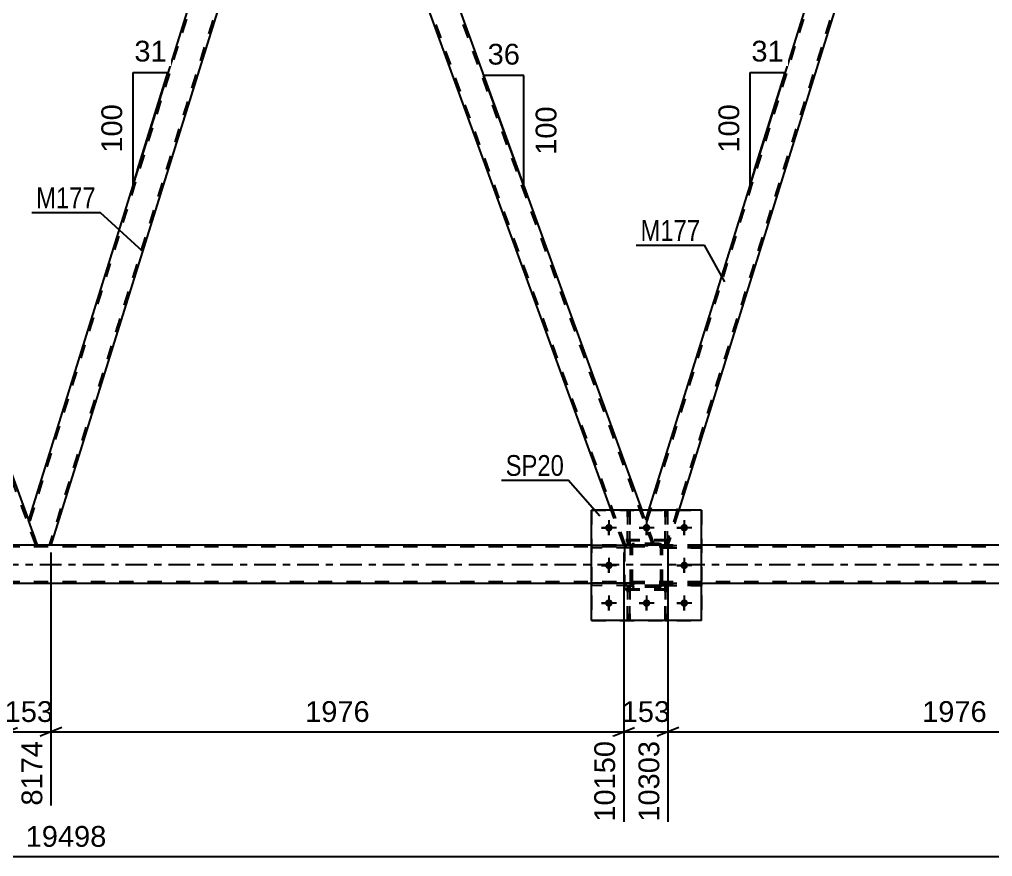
# Model space of a CAD drawing. Header units: millimetres. Extents: x -94 to 747, y -294 to 300.
# Drawn here: x 316.4 to 450.7, y -40.3 to 75.2 of the extents above; entities that cross this region are included whole.
import ezdxf

# ---------------------------------------------------------------- set-up
doc = ezdxf.new("R2010")
doc.units = ezdxf.units.MM
doc.linetypes.add('DXK_LINE_DOT2', pattern=[3.9198, 1.9599, -1.9599])
doc.linetypes.add('DXK_LINE_DOT3', pattern=[5.9187, 2.979, -0.9799, 0.9799, -0.9799])
doc.styles.add('Arial', font='ARIAL.TTF', dxfattribs={"height": 0.2})
doc.styles.add('Arial Narrow', font='ARIALN.TTF', dxfattribs={"height": 0.2})

# ---------------------------------------------------------------- blocks, each defined once
blk = doc.blocks.new('Part-200058970-4130 - 4020')
at = {"color": 2, "linetype": 'Continuous'}
for p, q in [((405.48, 7.46), (405.48, 7.46)), ((405.8, 7.46), (405.48, 7.46)), ((405.8, 7.46), (405.8, 7.46))]:
    blk.add_line(p, q, dxfattribs=at)
at = {"color": 7, "linetype": 'DXK_LINE_DOT2'}
for p, q in [((405.48, 7.46), (405.48, 2.62)), ((405.48, 7.46), (405.48, 7.46)), ((405.8, 2.62), (405.8, 7.46)), ((405.8, 7.46), (405.8, 7.46)), ((405.48, 3.22), (405.8, 3.22)), ((405.8, 2.62), (405.48, 2.62))]:
    blk.add_line(p, q, dxfattribs=at)
blk = doc.blocks.new('Part-200058970-4136 - 4020')
at = {"color": 7, "linetype": 'DXK_LINE_DOT2'}
for p, q in [((405.12, 2.3), (405.12, 2.62)), ((405.12, 2.62), (410.52, 2.62)), ((410.52, 2.3), (405.12, 2.3)), ((405.72, 2.3), (405.72, 2.62)), ((410.52, 2.62), (410.52, 2.3))]:
    blk.add_line(p, q, dxfattribs=at)
blk = doc.blocks.new('Part-200058970-4036 - 4020')
at = {"color": 7, "linetype": 'DXK_LINE_DOT2'}
for p, q in [((401.02, 2.83), (401.2, 2.86)), ((401.2, 2.86), (401.02, 2.83)), ((404.64, 2.86), (401.2, 2.86)), ((404.64, 2.86), (404.83, 2.83)), ((404.83, 2.83), (404.64, 2.86)), ((400.72, 2.38), (400.76, 2.57)), ((400.76, 2.57), (400.72, 2.38)), ((400.72, -2.66), (400.72, 2.38)), ((400.96, 2.38), (400.98, 2.48)), ((400.96, -2.66), (400.96, 2.38)), ((400.98, 2.48), (401.03, 2.55)), ((401.03, 2.55), (401.11, 2.6)), ((401.11, 2.6), (401.2, 2.62)), ((401.2, 2.62), (404.64, 2.62)), ((404.64, 2.62), (404.73, 2.6)), ((404.73, 2.6), (404.81, 2.55)), ((404.81, 2.55), (404.86, 2.48)), ((404.86, 2.48), (404.88, 2.38)), ((404.88, -2.66), (404.88, 2.38)), ((405.09, 2.57), (405.12, 2.38)), ((405.12, 2.38), (405.09, 2.57)), ((405.12, -2.66), (405.12, 2.38)), ((400.76, -2.84), (400.72, -2.66)), ((400.72, -2.66), (400.76, -2.84)), ((400.98, -2.75), (400.96, -2.66)), ((404.88, -2.66), (404.86, -2.75)), ((405.12, -2.66), (405.09, -2.84)), ((405.09, -2.84), (405.12, -2.66)), ((401.03, -2.83), (400.98, -2.75)), ((401.2, -3.14), (401.02, -3.1)), ((401.02, -3.1), (401.2, -3.14)), ((401.11, -2.88), (401.03, -2.83)), ((401.2, -2.9), (401.11, -2.88)), ((404.64, -2.9), (401.2, -2.9)), ((404.64, -3.14), (401.2, -3.14)), ((404.73, -2.88), (404.64, -2.9)), ((404.83, -3.1), (404.64, -3.14)), ((404.64, -3.14), (404.83, -3.1)), ((404.81, -2.83), (404.73, -2.88)), ((404.86, -2.75), (404.81, -2.83))]:
    blk.add_line(p, q, dxfattribs=at)
at = {"color": 7, "linetype": 'DXK_LINE_DOT3'}
blk.add_line((402.92, -0.14), (402.92, -0.14), dxfattribs=at)
at = {"color": 7, "linetype": 'DXK_LINE_DOT2'}
for centre, start, end in [((401.2, 2.38), 112.4999, 157.4999), ((401.2, 2.38), 112.4999, 157.4999), ((404.64, 2.38), 22.4999, 67.4999), ((404.64, 2.38), 22.4999, 67.4999), ((401.2, -2.66), 202.4999, 247.4999), ((401.2, -2.66), 202.4999, 247.4999), ((404.64, -2.66), 292.4999, 337.4999), ((404.64, -2.66), 292.4999, 337.4999)]:
    blk.add_arc(centre, 0.48, start, end, dxfattribs=at)
blk = doc.blocks.new('Part-200058970-4037 - 4020')
at = {"color": 7, "linetype": 'DXK_LINE_DOT2'}
for p, q in [((405.92, 3.26), (399.92, 3.26)), ((399.92, -3.54), (399.92, 3.26)), ((405.92, -3.54), (405.92, 3.26)), ((405.92, -3.54), (399.92, -3.54))]:
    blk.add_line(p, q, dxfattribs=at)
blk = doc.blocks.new('Part-200058970-4135 - 4020')
at = {"color": 7, "linetype": 'DXK_LINE_DOT2'}
for p, q in [((400.72, -2.58), (395.32, -2.58)), ((395.32, -2.9), (395.32, -2.58)), ((400.12, -2.9), (400.12, -2.58)), ((400.72, -2.58), (400.72, -2.9)), ((400.72, -2.9), (395.32, -2.9))]:
    blk.add_line(p, q, dxfattribs=at)
blk = doc.blocks.new('Bolt-200058970-4436 - 4020')
at = {"linetype": 'Continuous'}
for points in [[(398.24, 5.06, -1), (397.2, 5.06, -1)], [(403.44, 5.06, -1), (402.4, 5.06, -1)], [(408.64, 5.06, -1), (407.6, 5.06, -1)], [(398.24, -0.14, -1), (397.2, -0.14, -1)], [(408.64, -0.14, -1), (407.6, -0.14, -1)], [(398.24, -5.34, -1), (397.2, -5.34, -1)], [(403.44, -5.34, -1), (402.4, -5.34, -1)], [(408.64, -5.34, -1), (407.6, -5.34, -1)]]:
    blk.add_hatch(color=1, dxfattribs=at).paths.add_polyline_path(points)
at = {"color": 1, "linetype": 'Continuous'}
for p, q in [((397.72, 6.1), (397.72, 4.02)), ((402.92, 6.1), (402.92, 4.02)), ((408.12, 6.1), (408.12, 4.02)), ((398.76, 5.06), (396.68, 5.06)), ((403.96, 5.06), (401.88, 5.06)), ((409.16, 5.06), (407.08, 5.06)), ((397.72, 0.9), (397.72, -1.18)), ((408.12, 0.9), (408.12, -1.18)), ((398.76, -0.14), (396.68, -0.14)), ((409.16, -0.14), (407.08, -0.14)), ((398.76, -5.34), (396.68, -5.34)), ((397.72, -4.3), (397.72, -6.38)), ((403.96, -5.34), (401.88, -5.34)), ((402.92, -4.3), (402.92, -6.38)), ((409.16, -5.34), (407.08, -5.34)), ((408.12, -4.3), (408.12, -6.38))]:
    blk.add_line(p, q, dxfattribs=at)
blk = doc.blocks.new('Part-200058970-4043 - 4020')
at = {"color": 7, "linetype": 'DXK_LINE_DOT2'}
for p, q in [((401.02, 2.83), (401.2, 2.86)), ((401.2, 2.86), (401.02, 2.83)), ((404.64, 2.86), (401.2, 2.86)), ((404.64, 2.86), (404.83, 2.83)), ((404.83, 2.83), (404.64, 2.86)), ((400.72, 2.38), (400.76, 2.57)), ((400.76, 2.57), (400.72, 2.38)), ((400.72, -2.66), (400.72, 2.38)), ((400.96, 2.38), (400.98, 2.48)), ((400.96, -2.66), (400.96, 2.38)), ((400.98, 2.48), (401.03, 2.55)), ((401.03, 2.55), (401.11, 2.6)), ((401.11, 2.6), (401.2, 2.62)), ((401.2, 2.62), (404.64, 2.62)), ((404.64, 2.62), (404.73, 2.6)), ((404.73, 2.6), (404.81, 2.55)), ((404.81, 2.55), (404.86, 2.48)), ((404.86, 2.48), (404.88, 2.38)), ((404.88, -2.66), (404.88, 2.38)), ((405.09, 2.57), (405.12, 2.38)), ((405.12, 2.38), (405.09, 2.57)), ((405.12, -2.66), (405.12, 2.38)), ((400.76, -2.84), (400.72, -2.66)), ((400.72, -2.66), (400.76, -2.84)), ((400.98, -2.75), (400.96, -2.66)), ((404.88, -2.66), (404.86, -2.75)), ((405.12, -2.66), (405.09, -2.84)), ((405.09, -2.84), (405.12, -2.66)), ((401.03, -2.83), (400.98, -2.75)), ((401.2, -3.14), (401.02, -3.1)), ((401.02, -3.1), (401.2, -3.14)), ((401.11, -2.88), (401.03, -2.83)), ((401.2, -2.9), (401.11, -2.88)), ((404.64, -2.9), (401.2, -2.9)), ((404.64, -3.14), (401.2, -3.14)), ((404.73, -2.88), (404.64, -2.9)), ((404.83, -3.1), (404.64, -3.14)), ((404.64, -3.14), (404.83, -3.1)), ((404.81, -2.83), (404.73, -2.88)), ((404.86, -2.75), (404.81, -2.83))]:
    blk.add_line(p, q, dxfattribs=at)
at = {"color": 7, "linetype": 'DXK_LINE_DOT3'}
blk.add_line((402.92, -0.14), (402.92, -0.14), dxfattribs=at)
at = {"color": 7, "linetype": 'DXK_LINE_DOT2'}
for centre, start, end in [((401.2, 2.38), 112.4999, 157.4999), ((401.2, 2.38), 112.4999, 157.4999), ((404.64, 2.38), 22.4999, 67.4999), ((404.64, 2.38), 22.4999, 67.4999), ((401.2, -2.66), 202.4999, 247.4999), ((401.2, -2.66), 202.4999, 247.4999), ((404.64, -2.66), 292.4999, 337.4999), ((404.64, -2.66), 292.4999, 337.4999)]:
    blk.add_arc(centre, 0.48, start, end, dxfattribs=at)
blk = doc.blocks.new('Part-200058970-4055 - 4020')
at = {"color": 7, "linetype": 'DXK_LINE_DOT2'}
for p, q in [((400.72, 2.62), (395.32, 2.62)), ((395.32, 2.62), (395.32, 2.3)), ((400.72, 2.3), (395.32, 2.3)), ((400.12, 2.3), (400.12, 2.62)), ((400.72, 2.3), (400.72, 2.62))]:
    blk.add_line(p, q, dxfattribs=at)
blk = doc.blocks.new('Part-200058970-4163 - 4020')
at = {"color": 2, "linetype": 'Continuous'}
for p, q in [((354.33, 123.86), (317.63, 6.11)), ((355.65, 123.86), (354.33, 123.86)), ((357.2, 119.61), (355.65, 123.86)), ((357.2, 119.61), (320.74, 2.64)), ((318.89, 2.64), (317.63, 6.11))]:
    blk.add_line(p, q, dxfattribs=at)
at = {"color": 7, "linetype": 'DXK_LINE_DOT2'}
for p, q in [((354.58, 123.86), (317.77, 5.74)), ((357.06, 119.98), (320.49, 2.64)), ((320.74, 2.64), (318.89, 2.64))]:
    blk.add_line(p, q, dxfattribs=at)
blk = doc.blocks.new('Part-200058970-4058 - 4020')
at = {"color": 7, "linetype": 'DXK_LINE_DOT2'}
for p, q in [((400.28, 2.62), (400.28, 7.46)), ((400.28, 7.46), (400.6, 7.46)), ((400.6, 7.46), (400.6, 2.62)), ((400.28, 3.22), (400.6, 3.22)), ((400.6, 2.62), (400.28, 2.62))]:
    blk.add_line(p, q, dxfattribs=at)
blk = doc.blocks.new('Part-200058970-4061 - 4020')
at = {"color": 7, "linetype": 'DXK_LINE_DOT2'}
for p, q in [((405.48, 2.62), (405.48, 7.46)), ((405.48, 7.46), (405.8, 7.46)), ((405.8, 7.46), (405.8, 2.62)), ((405.48, 3.22), (405.8, 3.22)), ((405.8, 2.62), (405.48, 2.62))]:
    blk.add_line(p, q, dxfattribs=at)
blk = doc.blocks.new('Part-200058970-4064 - 4020')
at = {"color": 7, "linetype": 'DXK_LINE_DOT2'}
for p, q in [((400.28, -7.74), (400.28, -2.9)), ((400.28, -2.9), (400.6, -2.9)), ((400.28, -3.5), (400.6, -3.5)), ((400.6, -2.9), (400.6, -7.74)), ((400.6, -7.74), (400.28, -7.74))]:
    blk.add_line(p, q, dxfattribs=at)
blk = doc.blocks.new('Part-200058970-4067 - 4020')
at = {"color": 7, "linetype": 'DXK_LINE_DOT2'}
for p, q in [((405.48, -7.74), (405.48, -2.9)), ((405.48, -2.9), (405.8, -2.9)), ((405.48, -3.5), (405.8, -3.5)), ((405.8, -2.9), (405.8, -7.74)), ((405.8, -7.74), (405.48, -7.74))]:
    blk.add_line(p, q, dxfattribs=at)
blk = doc.blocks.new('Part-200058970-4127 - 4020')
at = {"color": 7, "linetype": 'DXK_LINE_DOT2'}
for p, q in [((400.6, -2.9), (400.28, -2.9)), ((400.28, -2.9), (400.28, -7.74)), ((400.28, -3.5), (400.6, -3.5)), ((400.6, -7.74), (400.6, -2.9)), ((400.28, -7.74), (400.6, -7.74))]:
    blk.add_line(p, q, dxfattribs=at)
blk = doc.blocks.new('Part-200058970-4133 - 4020')
at = {"color": 2, "linetype": 'Continuous'}
for p, q in [((400.28, 7.46), (400.28, 7.46)), ((400.6, 7.46), (400.28, 7.46)), ((400.6, 7.46), (400.6, 7.46))]:
    blk.add_line(p, q, dxfattribs=at)
at = {"color": 7, "linetype": 'DXK_LINE_DOT2'}
for p, q in [((400.28, 7.46), (400.28, 2.62)), ((400.28, 7.46), (400.28, 7.46)), ((400.6, 2.62), (400.6, 7.46)), ((400.6, 7.46), (400.6, 7.46)), ((400.28, 3.22), (400.6, 3.22)), ((400.6, 2.62), (400.28, 2.62))]:
    blk.add_line(p, q, dxfattribs=at)
blk = doc.blocks.new('Part-200058970-4134 - 4020')
at = {"color": 7, "linetype": 'DXK_LINE_DOT2'}
for p, q in [((400.72, 2.62), (395.32, 2.62)), ((395.32, 2.3), (395.32, 2.62)), ((400.72, 2.3), (395.32, 2.3)), ((400.12, 2.3), (400.12, 2.62)), ((400.72, 2.62), (400.72, 2.3))]:
    blk.add_line(p, q, dxfattribs=at)
blk = doc.blocks.new('Part-200058970-4137 - 4020')
at = {"color": 7, "linetype": 'DXK_LINE_DOT2'}
for p, q in [((405.12, -2.9), (405.12, -2.58)), ((405.12, -2.58), (410.52, -2.58)), ((405.72, -2.9), (405.72, -2.58)), ((410.52, -2.58), (410.52, -2.9)), ((410.52, -2.9), (405.12, -2.9))]:
    blk.add_line(p, q, dxfattribs=at)
blk = doc.blocks.new('Part-200058970-4142 - 4020')
at = {"color": 2, "linetype": 'Continuous'}
for p, q in [((410.52, 7.46), (395.32, 7.46)), ((395.32, -7.74), (395.32, 7.46)), ((410.52, -7.74), (410.52, 7.46)), ((410.52, -7.74), (395.32, -7.74))]:
    blk.add_line(p, q, dxfattribs=at)
blk = doc.blocks.new('Part-200058970-4143 - 4020')
at = {"color": 7, "linetype": 'DXK_LINE_DOT2'}
for p, q in [((395.32, 7.46), (410.52, 7.46)), ((395.32, 7.46), (395.32, -7.74)), ((410.52, 7.46), (410.52, -7.74)), ((395.32, -7.74), (410.52, -7.74))]:
    blk.add_line(p, q, dxfattribs=at)
blk = doc.blocks.new('Part-200058970-4148 - 4020')
at = {"color": 2, "linetype": 'Continuous'}
for p, q in [((359.91, 123.86), (355.65, 123.86)), ((359.91, 123.86), (402.27, 7.46)), ((398.02, 7.46), (357.2, 119.61))]:
    blk.add_line(p, q, dxfattribs=at)
at = {"color": 7, "linetype": 'DXK_LINE_DOT2'}
for p, q in [((355.65, 123.86), (357.2, 119.61)), ((400.03, 2.64), (355.91, 123.86)), ((403.77, 2.64), (359.65, 123.86)), ((399.77, 2.64), (398.02, 7.46)), ((404.03, 2.64), (402.27, 7.46)), ((404.03, 2.64), (399.77, 2.64))]:
    blk.add_line(p, q, dxfattribs=at)
blk = doc.blocks.new('Part-200058970-4168 - 4020')
at = {"color": 7, "linetype": 'DXK_LINE_DOT2'}
for p, q in [((680.98, 2.4), (5.51, 2.4)), ((410.52, 2.64), (395.32, 2.64)), ((680.98, -2.4), (5.51, -2.4)), ((410.52, -2.64), (395.32, -2.64))]:
    blk.add_line(p, q, dxfattribs=at)
at = {"color": 2, "linetype": 'Continuous'}
for p, q in [((395.32, 2.64), (155.11, 2.64)), ((565.59, 2.64), (410.52, 2.64)), ((395.32, -2.64), (155.11, -2.64)), ((565.59, -2.64), (410.52, -2.64))]:
    blk.add_line(p, q, dxfattribs=at)
at = {"color": 7, "linetype": 'DXK_LINE_DOT3'}
blk.add_line((5.51, 0), (680.98, 0), dxfattribs=at)
blk = doc.blocks.new('Part-200058970-4271 - 4020')
at = {"color": 2, "linetype": 'Continuous'}
for p, q in [((270.52, 123.86), (274.77, 123.86)), ((274.77, 123.86), (317.63, 6.11)), ((314.64, 2.64), (272.06, 119.61))]:
    blk.add_line(p, q, dxfattribs=at)
at = {"color": 7, "linetype": 'DXK_LINE_DOT2'}
for p, q in [((270.52, 123.86), (272.06, 119.61)), ((314.89, 2.64), (270.77, 123.86)), ((318.64, 2.64), (274.52, 123.86)), ((318.89, 2.64), (317.63, 6.11)), ((318.89, 2.64), (314.64, 2.64))]:
    blk.add_line(p, q, dxfattribs=at)
blk = doc.blocks.new('Part-200058970-4276 - 4020')
at = {"color": 7, "linetype": 'DXK_LINE_DOT2'}
for p, q in [((439.72, 123.86), (402.9, 5.74)), ((442.2, 119.98), (405.62, 2.64)), ((403.19, 7.46), (402.77, 6.11)), ((407.38, 7.46), (405.87, 2.64)), ((404.03, 2.64), (402.77, 6.11)), ((405.87, 2.64), (404.03, 2.64))]:
    blk.add_line(p, q, dxfattribs=at)
at = {"color": 2, "linetype": 'Continuous'}
for p, q in [((439.47, 123.86), (403.19, 7.46)), ((440.79, 123.86), (439.47, 123.86)), ((442.33, 119.61), (440.79, 123.86)), ((442.33, 119.61), (407.38, 7.46))]:
    blk.add_line(p, q, dxfattribs=at)
blk = doc.blocks.new('Part-200058970-4281 - 4020')
at = {"color": 2, "linetype": 'Continuous'}
for p, q in [((440.79, 123.86), (445.04, 123.86)), ((445.04, 123.86), (487.9, 6.11)), ((484.91, 2.64), (442.33, 119.61))]:
    blk.add_line(p, q, dxfattribs=at)
at = {"color": 7, "linetype": 'DXK_LINE_DOT2'}
for p, q in [((442.33, 119.61), (440.79, 123.86)), ((485.16, 2.64), (441.04, 123.86)), ((488.91, 2.64), (444.79, 123.86)), ((489.16, 2.64), (487.9, 6.11)), ((489.16, 2.64), (484.91, 2.64))]:
    blk.add_line(p, q, dxfattribs=at)
blk = doc.blocks.new('Part-200058970-4286 - 4020')
at = {"color": 7, "linetype": 'DXK_LINE_DOT2'}
for p, q in [((400.72, -2.58), (395.32, -2.58)), ((395.32, -2.58), (395.32, -2.9)), ((400.12, -2.9), (400.12, -2.58)), ((400.72, -2.9), (400.72, -2.58)), ((400.72, -2.9), (395.32, -2.9))]:
    blk.add_line(p, q, dxfattribs=at)
blk = doc.blocks.new('Part-200058970-4287 - 4020')
at = {"color": 7, "linetype": 'DXK_LINE_DOT2'}
for p, q in [((410.52, 2.62), (405.12, 2.62)), ((405.12, 2.62), (405.12, 2.3)), ((405.12, 2.3), (410.52, 2.3)), ((405.72, 2.3), (405.72, 2.62)), ((410.52, 2.3), (410.52, 2.62))]:
    blk.add_line(p, q, dxfattribs=at)
blk = doc.blocks.new('Part-200058970-4288 - 4020')
at = {"color": 7, "linetype": 'DXK_LINE_DOT2'}
for p, q in [((410.52, -2.58), (405.12, -2.58)), ((405.12, -2.58), (405.12, -2.9)), ((405.72, -2.9), (405.72, -2.58)), ((410.52, -2.9), (410.52, -2.58)), ((405.12, -2.9), (410.52, -2.9))]:
    blk.add_line(p, q, dxfattribs=at)
blk = doc.blocks.new('Part-200058970-4291 - 4020')
at = {"color": 7, "linetype": 'DXK_LINE_DOT2'}
for p, q in [((405.8, -2.9), (405.48, -2.9)), ((405.48, -2.9), (405.48, -7.74)), ((405.48, -3.5), (405.8, -3.5)), ((405.8, -7.74), (405.8, -2.9)), ((405.48, -7.74), (405.8, -7.74))]:
    blk.add_line(p, q, dxfattribs=at)
blk = doc.blocks.new('Part-200058970-4373 - 4020')
at = {"color": 7, "linetype": 'DXK_LINE_DOT2'}
for p, q in [((405.92, 3.4), (399.92, 3.4)), ((399.92, -3.4), (399.92, 3.4)), ((405.92, -3.4), (405.92, 3.4)), ((405.92, -3.4), (399.92, -3.4))]:
    blk.add_line(p, q, dxfattribs=at)
blk = doc.blocks.new('Bolt-200058970-4437 - 4020')
at = {"color": 1, "linetype": 'Continuous'}
for p, q in [((397.72, 6.1), (397.72, 5.41)), ((402.92, 6.1), (402.92, 5.41)), ((408.12, 6.1), (408.12, 5.41)), ((396.68, 5.06), (397.37, 5.06)), ((397.72, 4.02), (397.72, 4.72)), ((398.76, 5.06), (398.07, 5.06)), ((401.88, 5.06), (402.57, 5.06)), ((402.92, 4.02), (402.92, 4.72)), ((403.96, 5.06), (403.27, 5.06)), ((407.08, 5.06), (407.77, 5.06)), ((408.12, 4.02), (408.12, 4.72)), ((409.16, 5.06), (408.47, 5.06)), ((397.72, 0.9), (397.72, 0.21)), ((408.12, 0.9), (408.12, 0.21)), ((396.68, -0.14), (397.37, -0.14)), ((397.72, -1.18), (397.72, -0.48)), ((398.76, -0.14), (398.07, -0.14)), ((407.08, -0.14), (407.77, -0.14)), ((408.12, -1.18), (408.12, -0.48)), ((409.16, -0.14), (408.47, -0.14)), ((396.68, -5.34), (397.37, -5.34)), ((397.72, -4.3), (397.72, -4.99)), ((398.76, -5.34), (398.07, -5.34)), ((401.88, -5.34), (402.57, -5.34)), ((402.92, -4.3), (402.92, -4.99)), ((403.96, -5.34), (403.27, -5.34)), ((407.08, -5.34), (407.77, -5.34)), ((408.12, -4.3), (408.12, -4.99)), ((409.16, -5.34), (408.47, -5.34)), ((397.72, -6.38), (397.72, -5.68)), ((402.92, -6.38), (402.92, -5.68)), ((408.12, -6.38), (408.12, -5.68))]:
    blk.add_line(p, q, dxfattribs=at)
blk = doc.blocks.new('AngleDimension-200058970-5090 - 4020')
at = {"color": 7, "linetype": 'Continuous'}
for p, q in [((332.06, 67.87), (336.88, 67.87)), ((332.06, 52.41), (336.88, 67.87)), ((332.06, 52.41), (332.06, 67.87)), ((332.69, 54.41), (336.88, 67.87))]:
    blk.add_line(p, q, dxfattribs=at)
at = {"color": 0}
for points in [[(337.3, 68.77), (337.3, 72.97), (331.65, 72.97), (331.65, 68.77)], [(331.16, 64.07), (326.96, 64.07), (326.96, 56.2), (331.16, 56.2)]]:
    blk.add_wipeout(points, dxfattribs=at)
at = {"color": 3, "style": 'Arial'}
blk.add_text('31', height=2.865, dxfattribs=at).set_placement((332.25, 69.37))
blk.add_text('100', height=2.865, rotation=90.0002, dxfattribs=at).set_placement((330.56, 56.8))
blk = doc.blocks.new('AngleDimension-200058970-5500 - 4020')
at = {"color": 7, "linetype": 'Continuous'}
for p, q in [((417.2, 67.87), (422.02, 67.87)), ((417.2, 52.41), (422.02, 67.87)), ((417.2, 52.41), (417.2, 67.87)), ((417.82, 54.41), (422.02, 67.87))]:
    blk.add_line(p, q, dxfattribs=at)
at = {"color": 0}
for points in [[(422.43, 68.77), (422.43, 72.97), (416.78, 72.97), (416.78, 68.77)], [(416.3, 64.07), (412.1, 64.07), (412.1, 56.2), (416.3, 56.2)]]:
    blk.add_wipeout(points, dxfattribs=at)
at = {"color": 3, "style": 'Arial'}
blk.add_text('31', height=2.865, dxfattribs=at).set_placement((417.38, 69.37))
blk.add_text('100', height=2.865, rotation=90.0002, dxfattribs=at).set_placement((415.7, 56.8))
blk = doc.blocks.new('StraightDimension-200058970-5142 - 4020')
at = {"color": 7, "linetype": 'Continuous'}
for p, q in [((399.77, 1.64), (399.77, -35.5)), ((405.87, 1.64), (405.87, -35.5)), ((398.27, -23.69), (401.27, -22.49)), ((407.37, -22.49), (404.37, -23.69)), ((399.77, -23.09), (405.87, -23.09))]:
    blk.add_line(p, q, dxfattribs=at)
at = {"color": 0}
blk.add_wipeout([(406.76, -22.34), (406.76, -18.14), (398.89, -18.14), (398.89, -22.34)], dxfattribs=at)
at = {"color": 0, "linetype": 'Continuous'}
blk.add_wipeout([(405.27, -23.79), (401.07, -23.79), (401.07, -36.1), (405.27, -36.1)], dxfattribs=at)
at = {"color": 3, "style": 'Arial'}
blk.add_text('153', height=2.865, dxfattribs=at).set_placement((399.49, -21.74))
at = {"color": 3, "linetype": 'Continuous', "style": 'Arial'}
blk.add_text('10303', height=2.865, rotation=90.0002, dxfattribs=at).set_placement((404.67, -35.5))
blk = doc.blocks.new('StraightDimension-200058970-5190 - 4020')
at = {"color": 7, "linetype": 'Continuous'}
for p, q in [((314.64, 1.64), (314.64, -33.28)), ((320.74, 1.64), (320.74, -33.28)), ((313.14, -23.69), (316.14, -22.49)), ((322.24, -22.49), (319.24, -23.69)), ((314.64, -23.09), (320.74, -23.09))]:
    blk.add_line(p, q, dxfattribs=at)
at = {"color": 0}
blk.add_wipeout([(321.62, -22.34), (321.62, -18.14), (313.75, -18.14), (313.75, -22.34)], dxfattribs=at)
at = {"color": 0, "linetype": 'Continuous'}
blk.add_wipeout([(320.14, -23.79), (315.94, -23.79), (315.94, -33.88), (320.14, -33.88)], dxfattribs=at)
at = {"color": 3, "style": 'Arial'}
blk.add_text('153', height=2.865, dxfattribs=at).set_placement((314.35, -21.74))
at = {"color": 3, "linetype": 'Continuous', "style": 'Arial'}
blk.add_text('8174', height=2.865, rotation=90.0002, dxfattribs=at).set_placement((319.54, -33.28))
blk = doc.blocks.new('StraightDimension-200058970-5214 - 4020')
at = {"color": 7, "linetype": 'Continuous'}
for p, q in [((320.74, 1.64), (320.74, -33.28)), ((399.77, 1.64), (399.77, -35.5)), ((322.24, -22.49), (319.24, -23.69)), ((398.27, -23.69), (401.27, -22.49)), ((320.74, -23.09), (399.77, -23.09))]:
    blk.add_line(p, q, dxfattribs=at)
at = {"color": 0}
blk.add_wipeout([(365.3, -22.34), (365.3, -18.14), (355.21, -18.14), (355.21, -22.34)], dxfattribs=at)
at = {"color": 3, "style": 'Arial'}
blk.add_text('1976', height=2.865, dxfattribs=at).set_placement((355.81, -21.74))
at = {"color": 0, "linetype": 'Continuous'}
blk.add_wipeout([(399.17, -23.79), (394.97, -23.79), (394.97, -36.1), (399.17, -36.1)], dxfattribs=at)
at = {"color": 3, "linetype": 'Continuous', "style": 'Arial'}
blk.add_text('10150', height=2.865, rotation=90.0002, dxfattribs=at).set_placement((398.57, -35.5))
blk = doc.blocks.new('StraightDimension-200058970-5392 - 4020')
at = {"color": 7, "linetype": 'Continuous'}
for p, q in [((405.87, 1.64), (405.87, -35.5)), ((484.91, 1.64), (484.91, -35.5)), ((407.37, -22.49), (404.37, -23.69)), ((483.41, -23.69), (486.41, -22.49)), ((405.87, -23.09), (484.91, -23.09))]:
    blk.add_line(p, q, dxfattribs=at)
at = {"color": 0}
blk.add_wipeout([(450.44, -22.34), (450.44, -18.14), (440.34, -18.14), (440.34, -22.34)], dxfattribs=at)
at = {"color": 3, "style": 'Arial'}
blk.add_text('1976', height=2.865, dxfattribs=at).set_placement((440.94, -21.74))
at = {"color": 0, "linetype": 'Continuous'}
blk.add_wipeout([(484.31, -23.79), (480.11, -23.79), (480.11, -36.1), (484.31, -36.1)], dxfattribs=at)
at = {"color": 3, "linetype": 'Continuous', "style": 'Arial'}
blk.add_text('12279', height=2.865, rotation=90.0002, dxfattribs=at).set_placement((483.71, -35.5))
blk = doc.blocks.new('AngleDimension-200058970-5528 - 4020')
at = {"color": 7, "linetype": 'Continuous'}
for p, q in [((384.65, 55.89), (380.44, 67.45)), ((385.98, 67.45), (380.44, 67.45)), ((385.98, 52.22), (380.44, 67.45)), ((385.98, 52.22), (385.98, 67.45))]:
    blk.add_line(p, q, dxfattribs=at)
at = {"color": 0}
for points in [[(386.03, 68.35), (386.03, 72.55), (380.39, 72.55), (380.39, 68.35)], [(391.08, 63.77), (386.88, 63.77), (386.88, 55.9), (391.08, 55.9)]]:
    blk.add_wipeout(points, dxfattribs=at)
at = {"color": 3, "style": 'Arial'}
blk.add_text('36', height=2.865, dxfattribs=at).set_placement((380.99, 68.95))
blk.add_text('100', height=2.865, rotation=90.0002, dxfattribs=at).set_placement((390.48, 56.5))
blk = doc.blocks.new('StraightDimension-200058970-30851 - 4020')
at = {"color": 7, "linetype": 'Continuous'}
blk.add_line((-46.22, -40.31), (691.84, -40.31), dxfattribs=at)
at = {"color": 0}
blk.add_wipeout([(328.97, -39.56), (328.97, -35.36), (316.65, -35.36), (316.65, -39.56)], dxfattribs=at)
at = {"color": 3, "style": 'Arial'}
blk.add_text('19498', height=2.865, dxfattribs=at).set_placement((317.25, -38.96))
blk = doc.blocks.new('Mark-200058970-4138 - 4020')
at = {"color": 0}
blk.add_wipeout([(391.52, 12.21), (391.52, 15.21), (383.48, 15.21), (383.48, 12.21)], dxfattribs=at)
blk.add_wipeout([(391.52, 12.21), (391.52, 15.21), (383.48, 15.21), (383.48, 12.21)], dxfattribs=at)
at = {"color": 30, "linetype": 'Continuous'}
for p in [(382.88, 11.61), (396.47, 6.67)]:
    blk.add_line(p, (392.12, 11.61), dxfattribs=at)
at = {"color": 3, "style": 'Arial Narrow'}
blk.add_text('SP20', height=2.863, dxfattribs=at).set_placement((383.48, 12.21))
blk = doc.blocks.new('Mark-200058970-4159 - 4020')
at = {"color": 0}
blk.add_wipeout([(326.91, 49.14), (326.91, 52.14), (318.69, 52.14), (318.69, 49.14)], dxfattribs=at)
blk.add_wipeout([(326.91, 49.14), (326.91, 52.14), (318.69, 52.14), (318.69, 49.14)], dxfattribs=at)
at = {"color": 30, "linetype": 'Continuous'}
for p in [(318.09, 48.54), (333.38, 43.2)]:
    blk.add_line(p, (327.51, 48.54), dxfattribs=at)
at = {"color": 3, "style": 'Arial Narrow'}
blk.add_text('M177', height=2.863, dxfattribs=at).set_placement((318.69, 49.14))
blk = doc.blocks.new('Mark-200058970-4272 - 4020')
at = {"color": 0}
blk.add_wipeout([(410.31, 44.63), (410.31, 47.63), (402.09, 47.63), (402.09, 44.63)], dxfattribs=at)
blk.add_wipeout([(410.31, 44.63), (410.31, 47.63), (402.09, 47.63), (402.09, 44.63)], dxfattribs=at)
at = {"color": 30, "linetype": 'Continuous'}
for p in [(401.49, 44.03), (413.7, 38.96)]:
    blk.add_line(p, (410.91, 44.03), dxfattribs=at)
at = {"color": 3, "style": 'Arial Narrow'}
blk.add_text('M177', height=2.863, dxfattribs=at).set_placement((402.09, 44.63))

msp = doc.modelspace()

# ---------------------------------------------------------------- block references
for name in ['Part-200058970-4271 - 4020', 'Part-200058970-4163 - 4020', 'Part-200058970-4148 - 4020', 'Part-200058970-4276 - 4020', 'Part-200058970-4281 - 4020', 'Part-200058970-4142 - 4020', 'Part-200058970-4143 - 4020', 'Part-200058970-4058 - 4020', 'Part-200058970-4133 - 4020', 'Part-200058970-4130 - 4020', 'Part-200058970-4061 - 4020', 'Bolt-200058970-4436 - 4020', 'Bolt-200058970-4437 - 4020', 'Part-200058970-4373 - 4020', 'Part-200058970-4037 - 4020', 'Part-200058970-4036 - 4020', 'Part-200058970-4043 - 4020', 'Part-200058970-4168 - 4020', 'Part-200058970-4055 - 4020', 'Part-200058970-4134 - 4020', 'Part-200058970-4136 - 4020', 'Part-200058970-4287 - 4020', 'Part-200058970-4135 - 4020', 'Part-200058970-4286 - 4020', 'Part-200058970-4137 - 4020', 'Part-200058970-4288 - 4020', 'Part-200058970-4064 - 4020', 'Part-200058970-4127 - 4020', 'Part-200058970-4067 - 4020', 'Part-200058970-4291 - 4020']:
    msp.add_blockref(name, (0, 0))

# ---------------------------------------------------------------- next in the draw order: block references
for name in ['AngleDimension-200058970-5090 - 4020', 'AngleDimension-200058970-5528 - 4020', 'AngleDimension-200058970-5500 - 4020', 'StraightDimension-200058970-5190 - 4020', 'StraightDimension-200058970-5142 - 4020']:
    msp.add_blockref(name, (0, 0))

# ---------------------------------------------------------------- next in the draw order: block references
for name in ['StraightDimension-200058970-5214 - 4020', 'StraightDimension-200058970-5392 - 4020']:
    msp.add_blockref(name, (0, 0))

# ---------------------------------------------------------------- next in the draw order: block references
msp.add_blockref('StraightDimension-200058970-30851 - 4020', (0, 0))

# ---------------------------------------------------------------- next in the draw order: block references
for name in ['Mark-200058970-4159 - 4020', 'Mark-200058970-4272 - 4020', 'Mark-200058970-4138 - 4020']:
    msp.add_blockref(name, (0, 0))

doc.saveas('drawing.dxf')
